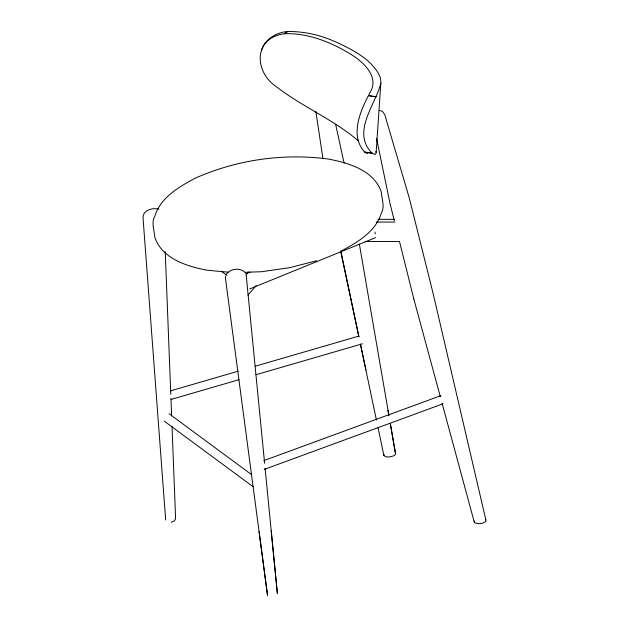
<?xml version="1.0" encoding="UTF-8"?>
<svg xmlns="http://www.w3.org/2000/svg" width="629" height="629" viewBox="0 0 629 629"><rect width="100%" height="100%" fill="white"/><g stroke="black" fill="none" stroke-linecap="round" stroke-linejoin="round"><path stroke-width="0.94" d="M287.524 31.529L284.63 33.746C308.163 32.873 330.712 42.08 350.495 54.047C362.689 61.516 379.452 76.227 370.363 91.936C361.038 109.304 349.048 134.897 364.655 152.084L372.211 153.209L374.735 154.404L375.466 154.223L376.111 152.941L380.907 82.014L380.231 77.422L378.265 73.098A219.749 72.547 3.9 0 0 368.067 61.107A181.6 59.944 3.9 0 0 357.28 53.135A219.749 72.539 3.9 0 0 336.429 42.229C321.144 35.279 304.365 31.206 287.524 31.529L284.63 33.746C253.432 37.418 253.825 71.69 276.273 86.613C302.172 106.765 333.244 119.368 358.318 140.81M367.651 153.445L366.282 153.264L364.655 152.084L372.211 153.209M380.867 83.264C375.206 105.279 351.218 132.357 372.203 153.327M225.622 276.092L225.489 278.529L267.49 595.12L267.388 594.578M261.727 49.777C265.116 38.88 276.674 32.441 287.532 31.466M383.942 454.586L383.894 455.553C386.426 457.936 390.617 456.953 393.565 455.836A5.944 2.453 -7.8 0 0 395.46 453.281M474.518 520.977L474.321 522.274L474.809 522.833L478.205 523.698A5.944 2.453 -7.8 0 0 484.534 522.267A5.944 2.453 -7.8 0 0 485.391 519.444M226.291 274.338C230.104 268.685 239.728 267.38 244.736 272.098M245.9 275.046L248.439 272.074M247.928 295.221L256.192 285.558M341.539 250.885C357.642 242.126 375.749 231.771 381.363 213.003C385.129 206.556 381.693 198.961 381.339 192.144C374.271 170.624 348.836 162.911 328.881 159.161L327.402 158.925C282.956 153.154 236.976 159.813 195.957 177.865L194.597 178.502C178.502 187.253 160.387 197.608 154.773 216.384C151.007 222.823 154.451 230.426 154.805 237.243C161.865 258.755 187.308 266.468 207.263 270.226L228.123 272.16M250.232 272.09L246.599 273.568L245.168 272.876M249.666 288.947L375.733 237.581M263.873 460.601L440.858 395.649M264.172 469.438L442.997 403.802M170.585 390.853L238.375 371.134M255.319 366.204L358.892 336.083M171.23 399.399L239.02 379.68M255.964 374.75L362.359 343.804M316.576 260.768L289.757 267.655L261.57 271.72L245.373 272.278M171.371 522.204L174.288 520.977L175.609 518.611L172.024 426.399M158.862 209.166C152.878 207.484 143.011 209.952 143.011 217.532L165.671 519.963M377.856 219.324L394.548 219.356M376.197 222.037L394.847 222.084M365.111 241.442L399.478 241.52M379.484 110.358L382.385 111.364L384.744 114.588L409.353 198.253L433.129 293.546L485.887 520.002M221.463 271.327L226.975 275.392M169.059 413.756L251.624 474.675M164.271 421.163L253.133 486.728M413.811 298.924L440.292 396.647M442.053 403.165L474.321 522.274M394.328 220.795L390.051 203.647L376.543 138.317M399.557 241.756L413.811 298.917M335.705 124.652L344.094 163.17M340.682 251.317L358.907 336.955M360.511 344.48L365.921 369.891M340.816 250.9L358.813 336.413M360.433 344.102L376.409 419.999M378.029 427.689L383.894 455.553M322.976 158.862L315.829 111.239M387.967 410.218L388.801 415.006M390.279 423.514L395.562 453.91L390.294 423.388M359.356 244.076L388.974 415.761M375.93 151.33L376.142 152.564M374.97 232.022L375.222 233.878M259.109 531.733L267.49 595.097M246.222 275.447L264.612 463.329M265.084 468.18L277.318 593.163M271.209 530.852L277.413 593.674M165.238 251.726L170.781 394.383M170.931 398.259L171.615 415.722M376.056 96.787L368.508 95.632L376.056 96.842"/></g></svg>
